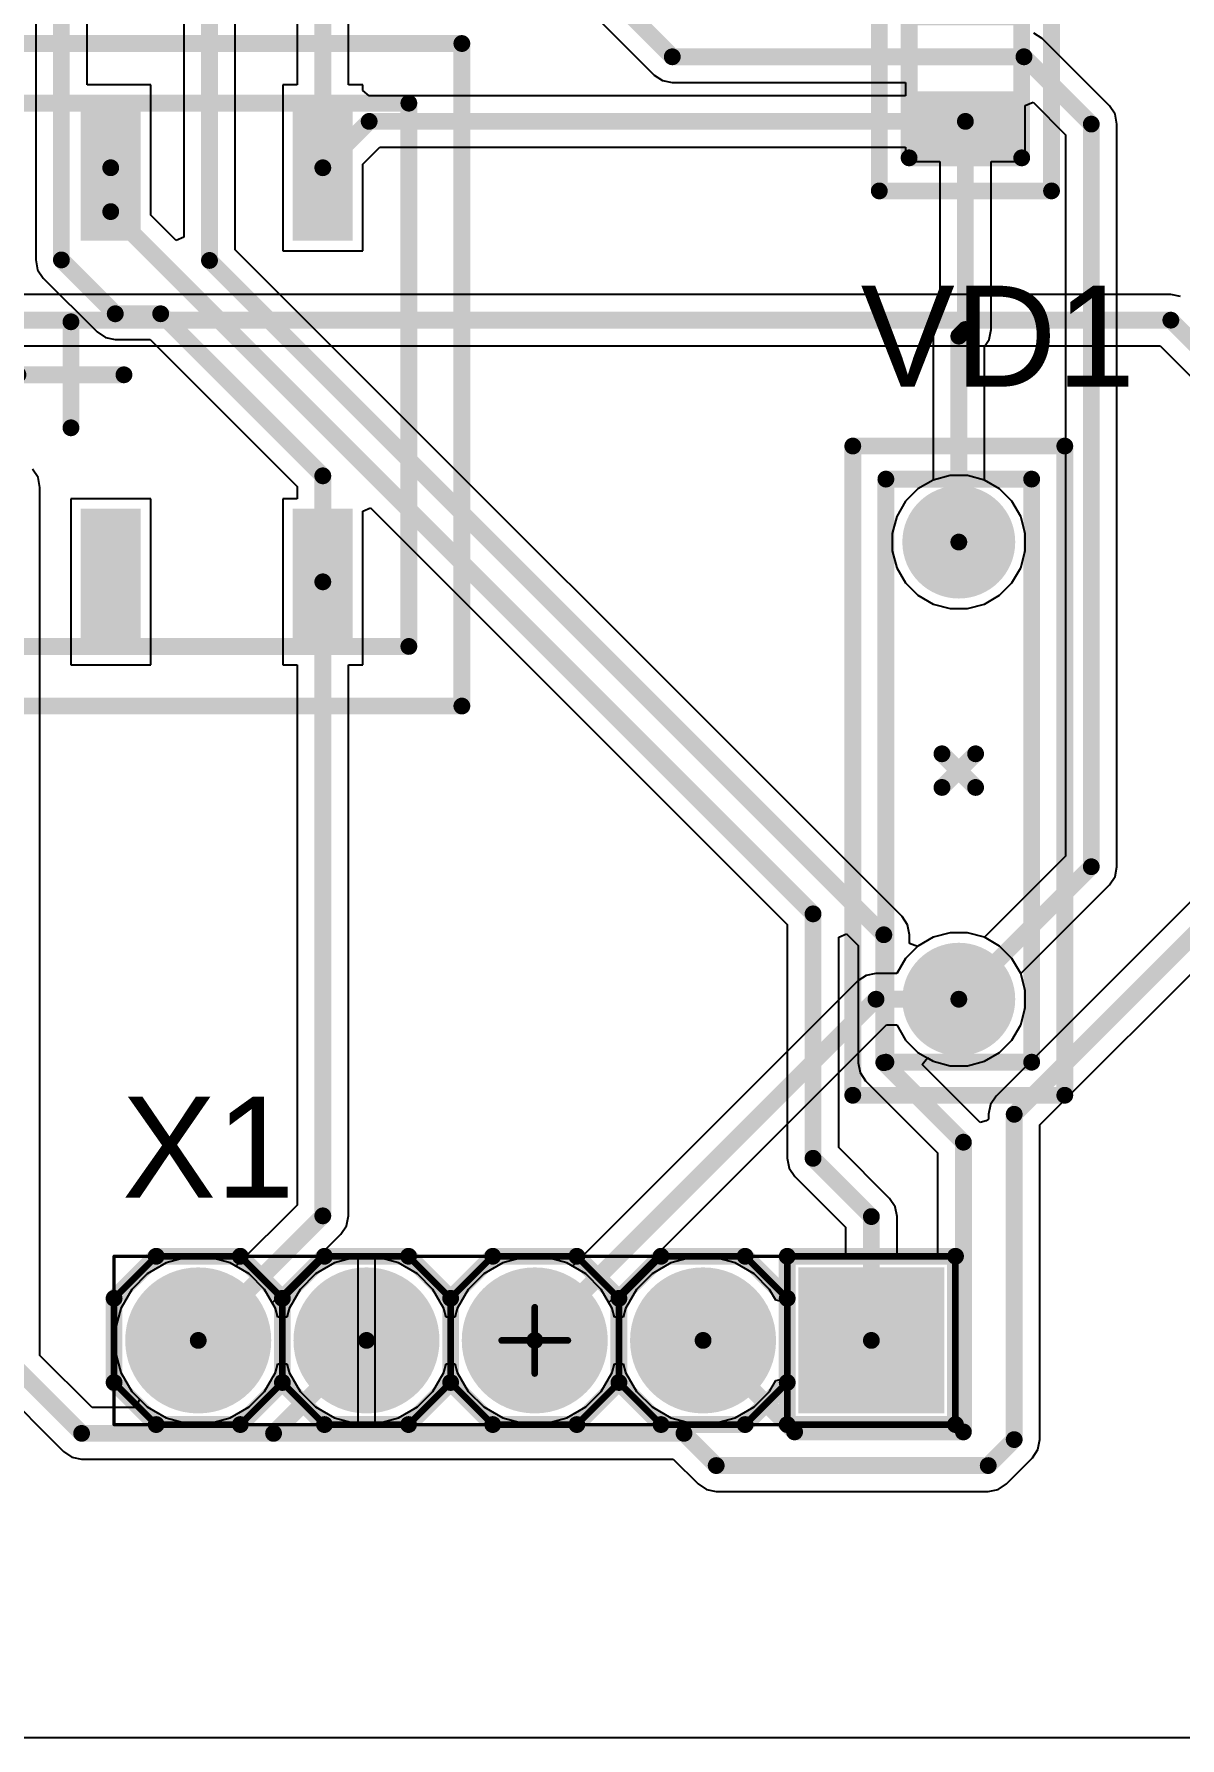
# Model space of a CAD drawing. Header units: millimetres. Extents: x 0 to 53, y 0 to 48.
# Drawn here: x 9.44 to 26.74, y 0 to 25.72 of the extents above; entities that cross this region are included whole.
import ezdxf

# ---------------------------------------------------------------- set-up
doc = ezdxf.new("R2010")
doc.units = ezdxf.units.MM
for name, color, linetype in [('BottomLayer', 5, 'Continuous'), ('BottomSolder', 6, 'Continuous'), ('Mechanical1', 6, 'Continuous'), ('Mechanical15', 56, 'Continuous'), ('MultiLayer', 9, 'Continuous'), ('PadHoleLayer', 156, 'Continuous'), ('TopLayer', 1, 'Continuous'), ('TopOverlay', 2, 'Continuous'), ('TopPaste', 8, 'Continuous'), ('TopSolder', 216, 'Continuous')]:
    doc.layers.add(name, color=color, linetype=linetype)
doc.styles.add('Arial', font='', dxfattribs={"height": 0.2})
doc.styles.get('Arial').set_extended_font_data('Arial')

# ---------------------------------------------------------------- blocks, each defined once
blk = doc.blocks.new('__________5_____1')
at = {"layer": 'BottomLayer'}
blk.add_hatch(color=5, dxfattribs=at).paths.add_polyline_path([(-6.08, 1), (-4.08, 1), (-4.08, -1), (-6.08, -1)])
h = blk.add_hatch(color=5, dxfattribs=at)
edge = h.paths.add_edge_path()
edge.add_arc((-2.54, 0), 1, 0, 360)
h = blk.add_hatch(color=5, dxfattribs=at)
edge = h.paths.add_edge_path()
edge.add_arc((0, 0), 1, 0, 360)
h = blk.add_hatch(color=5, dxfattribs=at)
edge = h.paths.add_edge_path()
edge.add_arc((2.54, 0), 1, 0, 360)
h = blk.add_hatch(color=5, dxfattribs=at)
edge = h.paths.add_edge_path()
edge.add_arc((5.08, 0), 1, 0, 360)
at = {"layer": 'BottomSolder'}
blk.add_hatch(color=6, dxfattribs=at).paths.add_polyline_path([(-6.182, 1.102), (-3.978, 1.102), (-3.978, -1.102), (-6.182, -1.102)])
h = blk.add_hatch(color=6, dxfattribs=at)
edge = h.paths.add_edge_path()
edge.add_arc((-2.54, 0), 1.102, 0, 360)
h = blk.add_hatch(color=6, dxfattribs=at)
edge = h.paths.add_edge_path()
edge.add_arc((0, 0), 1.102, 0, 360)
h = blk.add_hatch(color=6, dxfattribs=at)
edge = h.paths.add_edge_path()
edge.add_arc((2.54, 0), 1.102, 0, 360)
h = blk.add_hatch(color=6, dxfattribs=at)
edge = h.paths.add_edge_path()
edge.add_arc((5.08, 0), 1.102, 0, 360)
at = {"layer": 'MultiLayer'}
blk.add_hatch(color=9, dxfattribs=at).paths.add_polyline_path([(-6.08, 1), (-4.08, 1), (-4.08, -1), (-6.08, -1)])
h = blk.add_hatch(color=9, dxfattribs=at)
edge = h.paths.add_edge_path()
edge.add_arc((-2.54, 0), 1, 0, 360)
h = blk.add_hatch(color=9, dxfattribs=at)
edge = h.paths.add_edge_path()
edge.add_arc((0, 0), 1, 0, 360)
h = blk.add_hatch(color=9, dxfattribs=at)
edge = h.paths.add_edge_path()
edge.add_arc((2.54, 0), 1, 0, 360)
h = blk.add_hatch(color=9, dxfattribs=at)
edge = h.paths.add_edge_path()
edge.add_arc((5.08, 0), 1, 0, 360)
at = {"layer": 'PadHoleLayer'}
h = blk.add_hatch(color=156, dxfattribs=at)
edge = h.paths.add_edge_path()
edge.add_arc((-5.08, 0), 0.55, 0, 360)
h = blk.add_hatch(color=156, dxfattribs=at)
edge = h.paths.add_edge_path()
edge.add_arc((-2.54, 0), 0.55, 0, 360)
h = blk.add_hatch(color=156, dxfattribs=at)
edge = h.paths.add_edge_path()
edge.add_arc((0, 0), 0.55, 0, 360)
h = blk.add_hatch(color=156, dxfattribs=at)
edge = h.paths.add_edge_path()
edge.add_arc((2.54, 0), 0.55, 0, 360)
h = blk.add_hatch(color=156, dxfattribs=at)
edge = h.paths.add_edge_path()
edge.add_arc((5.08, 0), 0.55, 0, 360)
at = {"layer": 'TopLayer'}
blk.add_hatch(color=1, dxfattribs=at).paths.add_polyline_path([(-6.08, 1), (-4.08, 1), (-4.08, -1), (-6.08, -1)])
h = blk.add_hatch(color=1, dxfattribs=at)
edge = h.paths.add_edge_path()
edge.add_arc((-2.54, 0), 1, 0, 360)
h = blk.add_hatch(color=1, dxfattribs=at)
edge = h.paths.add_edge_path()
edge.add_arc((0, 0), 1, 0, 360)
h = blk.add_hatch(color=1, dxfattribs=at)
edge = h.paths.add_edge_path()
edge.add_arc((2.54, 0), 1, 0, 360)
h = blk.add_hatch(color=1, dxfattribs=at)
edge = h.paths.add_edge_path()
edge.add_arc((5.08, 0), 1, 0, 360)
at = {"layer": 'TopSolder'}
blk.add_hatch(color=216, dxfattribs=at).paths.add_polyline_path([(-6.182, 1.102), (-3.978, 1.102), (-3.978, -1.102), (-6.182, -1.102)])
h = blk.add_hatch(color=216, dxfattribs=at)
edge = h.paths.add_edge_path()
edge.add_arc((-2.54, 0), 1.102, 0, 360)
h = blk.add_hatch(color=216, dxfattribs=at)
edge = h.paths.add_edge_path()
edge.add_arc((0, 0), 1.102, 0, 360)
h = blk.add_hatch(color=216, dxfattribs=at)
edge = h.paths.add_edge_path()
edge.add_arc((2.54, 0), 1.102, 0, 360)
h = blk.add_hatch(color=216, dxfattribs=at)
edge = h.paths.add_edge_path()
edge.add_arc((5.08, 0), 1.102, 0, 360)
at = {"layer": 'Mechanical1', "const_width": 0.1}
for points in [[(-6.35, 1.27), (-6.35, -1.27)], [(-3.81, 1.27), (-6.35, 1.27)], [(-3.175, 1.27), (-3.81, 0.635)], [(-3.81, 1.27), (-3.81, -1.27)], [(-1.905, 1.27), (-3.175, 1.27)], [(-1.27, 0.635), (-1.905, 1.27)], [(-0.635, 1.27), (-1.27, 0.635)], [(0.635, 1.27), (-0.635, 1.27)], [(1.27, 0.635), (0.635, 1.27)], [(1.905, 1.27), (1.27, 0.635)], [(3.175, 1.27), (1.905, 1.27)], [(3.81, 0.635), (3.175, 1.27)], [(4.445, 1.27), (3.81, 0.635)], [(5.715, 1.27), (4.445, 1.27)], [(6.35, 0.635), (5.715, 1.27)], [(-1.27, 0.635), (-1.27, -0.635)], [(1.27, 0.635), (1.27, -0.635)], [(3.81, 0.635), (3.81, -0.635)], [(6.35, 0.635), (6.35, -0.635)], [(-3.175, -1.27), (-3.81, -0.635)], [(-1.27, -0.635), (-1.905, -1.27)], [(-0.635, -1.27), (-1.27, -0.635)], [(1.27, -0.635), (0.635, -1.27)], [(1.905, -1.27), (1.27, -0.635)], [(3.81, -0.635), (3.175, -1.27)], [(4.445, -1.27), (3.81, -0.635)], [(6.35, -0.635), (5.715, -1.27)], [(-3.81, -1.27), (-6.35, -1.27)], [(-1.905, -1.27), (-3.175, -1.27)], [(0.635, -1.27), (-0.635, -1.27)], [(3.175, -1.27), (1.905, -1.27)], [(5.715, -1.27), (4.445, -1.27)]]:
    blk.add_lwpolyline(points, dxfattribs=at)
at = {"layer": 'Mechanical1', "const_width": 0.05}
for points in [[(-6.375, 1.27, 1), (-6.325, 1.27, 1)], [(-6.375, 1.27, 1), (-6.325, 1.27, 1)], [(-3.835, 1.27, 1), (-3.785, 1.27, 1)], [(-3.835, 1.27, 1), (-3.785, 1.27, 1)], [(-3.2, 1.27, 1), (-3.15, 1.27, 1)], [(-3.2, 1.27, 1), (-3.15, 1.27, 1)], [(-1.93, 1.27, 1), (-1.88, 1.27, 1)], [(-1.93, 1.27, 1), (-1.88, 1.27, 1)], [(-0.66, 1.27, 1), (-0.61, 1.27, 1)], [(-0.66, 1.27, 1), (-0.61, 1.27, 1)], [(0.61, 1.27, 1), (0.66, 1.27, 1)], [(0.61, 1.27, 1), (0.66, 1.27, 1)], [(1.88, 1.27, 1), (1.93, 1.27, 1)], [(1.88, 1.27, 1), (1.93, 1.27, 1)], [(3.15, 1.27, 1), (3.2, 1.27, 1)], [(3.15, 1.27, 1), (3.2, 1.27, 1)], [(4.42, 1.27, 1), (4.47, 1.27, 1)], [(4.42, 1.27, 1), (4.47, 1.27, 1)], [(5.69, 1.27, 1), (5.74, 1.27, 1)], [(5.69, 1.27, 1), (5.74, 1.27, 1)], [(-3.835, 0.635, 1), (-3.785, 0.635, 1)], [(-1.295, 0.635, 1), (-1.245, 0.635, 1)], [(-1.295, 0.635, 1), (-1.245, 0.635, 1)], [(-1.295, 0.635, 1), (-1.245, 0.635, 1)], [(1.245, 0.635, 1), (1.295, 0.635, 1)], [(1.245, 0.635, 1), (1.295, 0.635, 1)], [(1.245, 0.635, 1), (1.295, 0.635, 1)], [(3.785, 0.635, 1), (3.835, 0.635, 1)], [(3.785, 0.635, 1), (3.835, 0.635, 1)], [(3.785, 0.635, 1), (3.835, 0.635, 1)], [(6.325, 0.635, 1), (6.375, 0.635, 1)], [(6.325, 0.635, 1), (6.375, 0.635, 1)], [(-3.835, -0.635, 1), (-3.785, -0.635, 1)], [(-1.295, -0.635, 1), (-1.245, -0.635, 1)], [(-1.295, -0.635, 1), (-1.245, -0.635, 1)], [(-1.295, -0.635, 1), (-1.245, -0.635, 1)], [(1.245, -0.635, 1), (1.295, -0.635, 1)], [(1.245, -0.635, 1), (1.295, -0.635, 1)], [(1.245, -0.635, 1), (1.295, -0.635, 1)], [(3.785, -0.635, 1), (3.835, -0.635, 1)], [(3.785, -0.635, 1), (3.835, -0.635, 1)], [(3.785, -0.635, 1), (3.835, -0.635, 1)], [(6.325, -0.635, 1), (6.375, -0.635, 1)], [(6.325, -0.635, 1), (6.375, -0.635, 1)], [(-6.375, -1.27, 1), (-6.325, -1.27, 1)], [(-6.375, -1.27, 1), (-6.325, -1.27, 1)], [(-3.835, -1.27, 1), (-3.785, -1.27, 1)], [(-3.835, -1.27, 1), (-3.785, -1.27, 1)], [(-3.2, -1.27, 1), (-3.15, -1.27, 1)], [(-3.2, -1.27, 1), (-3.15, -1.27, 1)], [(-1.93, -1.27, 1), (-1.88, -1.27, 1)], [(-1.93, -1.27, 1), (-1.88, -1.27, 1)], [(-0.66, -1.27, 1), (-0.61, -1.27, 1)], [(-0.66, -1.27, 1), (-0.61, -1.27, 1)], [(0.61, -1.27, 1), (0.66, -1.27, 1)], [(0.61, -1.27, 1), (0.66, -1.27, 1)], [(1.88, -1.27, 1), (1.93, -1.27, 1)], [(1.88, -1.27, 1), (1.93, -1.27, 1)], [(3.15, -1.27, 1), (3.2, -1.27, 1)], [(3.15, -1.27, 1), (3.2, -1.27, 1)], [(4.42, -1.27, 1), (4.47, -1.27, 1)], [(4.42, -1.27, 1), (4.47, -1.27, 1)], [(5.69, -1.27, 1), (5.74, -1.27, 1)], [(5.69, -1.27, 1), (5.74, -1.27, 1)]]:
    blk.add_lwpolyline(points, format="xyb", close=True, dxfattribs=at)
at = {"layer": 'Mechanical15'}
for points, const_width in [([(6.35, 1.27), (-6.35, 1.27)], 0.05), ([(-6.35, 1.27), (-6.35, -1.27)], 0.05), ([(6.35, 1.27), (6.35, -1.27)], 0.05), ([(0, 0.5), (0, -0.5)], 0.1), ([(0.5, 0), (-0.5, 0)], 0.1), ([(6.35, -1.27), (-6.35, -1.27)], 0.05)]:
    blk.add_lwpolyline(points, dxfattribs=dict(at, const_width=const_width))
for points, const_width in [([(-6.363, 1.27, 1), (-6.338, 1.27, 1)], 0.025), ([(-6.363, 1.27, 1), (-6.338, 1.27, 1)], 0.025), ([(6.337, 1.27, 1), (6.362, 1.27, 1)], 0.025), ([(6.337, 1.27, 1), (6.362, 1.27, 1)], 0.025), ([(-0.025, 0.5, 1), (0.025, 0.5, 1)], 0.05), ([(-0.525, 0, 1), (-0.475, 0, 1)], 0.05), ([(0.475, 0, 1), (0.525, 0, 1)], 0.05), ([(-0.025, -0.5, 1), (0.025, -0.5, 1)], 0.05), ([(-6.363, -1.27, 1), (-6.338, -1.27, 1)], 0.025), ([(-6.363, -1.27, 1), (-6.338, -1.27, 1)], 0.025), ([(6.337, -1.27, 1), (6.362, -1.27, 1)], 0.025), ([(6.337, -1.27, 1), (6.362, -1.27, 1)], 0.025)]:
    blk.add_lwpolyline(points, format="xyb", close=True, dxfattribs=dict(at, const_width=const_width))
at = {"layer": 'TopOverlay', "const_width": 0.254}
for points in [[(-3.81, 1.27), (-6.35, 1.27)], [(-6.35, 1.27), (-6.35, -1.27)], [(-3.81, 1.27), (-3.81, -1.27)], [(-3.175, 1.27), (-3.81, 0.635)], [(-1.905, 1.27), (-3.175, 1.27)], [(-1.27, 0.635), (-1.905, 1.27)], [(-0.635, 1.27), (-1.27, 0.635)], [(0.635, 1.27), (-0.635, 1.27)], [(1.27, 0.635), (0.635, 1.27)], [(1.905, 1.27), (1.27, 0.635)], [(3.175, 1.27), (1.905, 1.27)], [(3.81, 0.635), (3.175, 1.27)], [(4.445, 1.27), (3.81, 0.635)], [(5.715, 1.27), (4.445, 1.27)], [(6.35, 0.635), (5.715, 1.27)], [(-1.27, 0.635), (-1.27, -0.635)], [(1.27, 0.635), (1.27, -0.635)], [(3.81, 0.635), (3.81, -0.635)], [(6.35, 0.635), (6.35, -0.635)], [(-3.175, -1.27), (-3.81, -0.635)], [(-1.27, -0.635), (-1.905, -1.27)], [(-0.635, -1.27), (-1.27, -0.635)], [(1.27, -0.635), (0.635, -1.27)], [(1.905, -1.27), (1.27, -0.635)], [(3.81, -0.635), (3.175, -1.27)], [(4.445, -1.27), (3.81, -0.635)], [(6.35, -0.635), (5.715, -1.27)], [(-3.81, -1.27), (-6.35, -1.27)], [(-1.905, -1.27), (-3.175, -1.27)], [(0.635, -1.27), (-0.635, -1.27)], [(3.175, -1.27), (1.905, -1.27)], [(5.715, -1.27), (4.445, -1.27)]]:
    blk.add_lwpolyline(points, dxfattribs=at)
at = {"layer": 'TopOverlay', "const_width": 0.127}
for points in [[(-6.414, 1.27, 1), (-6.287, 1.27, 1)], [(-6.414, 1.27, 1), (-6.287, 1.27, 1)], [(-3.874, 1.27, 1), (-3.747, 1.27, 1)], [(-3.874, 1.27, 1), (-3.747, 1.27, 1)], [(-3.239, 1.27, 1), (-3.112, 1.27, 1)], [(-3.239, 1.27, 1), (-3.112, 1.27, 1)], [(-1.969, 1.27, 1), (-1.842, 1.27, 1)], [(-1.969, 1.27, 1), (-1.842, 1.27, 1)], [(-0.699, 1.27, 1), (-0.572, 1.27, 1)], [(-0.699, 1.27, 1), (-0.572, 1.27, 1)], [(0.571, 1.27, 1), (0.698, 1.27, 1)], [(0.571, 1.27, 1), (0.698, 1.27, 1)], [(1.841, 1.27, 1), (1.968, 1.27, 1)], [(1.841, 1.27, 1), (1.968, 1.27, 1)], [(3.111, 1.27, 1), (3.238, 1.27, 1)], [(3.111, 1.27, 1), (3.238, 1.27, 1)], [(4.381, 1.27, 1), (4.508, 1.27, 1)], [(4.381, 1.27, 1), (4.508, 1.27, 1)], [(5.651, 1.27, 1), (5.778, 1.27, 1)], [(5.651, 1.27, 1), (5.778, 1.27, 1)], [(-3.874, 0.635, 1), (-3.747, 0.635, 1)], [(-1.334, 0.635, 1), (-1.207, 0.635, 1)], [(-1.334, 0.635, 1), (-1.207, 0.635, 1)], [(-1.334, 0.635, 1), (-1.207, 0.635, 1)], [(1.206, 0.635, 1), (1.333, 0.635, 1)], [(1.206, 0.635, 1), (1.333, 0.635, 1)], [(1.206, 0.635, 1), (1.333, 0.635, 1)], [(3.746, 0.635, 1), (3.873, 0.635, 1)], [(3.746, 0.635, 1), (3.873, 0.635, 1)], [(3.746, 0.635, 1), (3.873, 0.635, 1)], [(6.286, 0.635, 1), (6.413, 0.635, 1)], [(6.286, 0.635, 1), (6.413, 0.635, 1)], [(-3.874, -0.635, 1), (-3.747, -0.635, 1)], [(-1.334, -0.635, 1), (-1.207, -0.635, 1)], [(-1.334, -0.635, 1), (-1.207, -0.635, 1)], [(-1.334, -0.635, 1), (-1.207, -0.635, 1)], [(1.206, -0.635, 1), (1.333, -0.635, 1)], [(1.206, -0.635, 1), (1.333, -0.635, 1)], [(1.206, -0.635, 1), (1.333, -0.635, 1)], [(3.746, -0.635, 1), (3.873, -0.635, 1)], [(3.746, -0.635, 1), (3.873, -0.635, 1)], [(3.746, -0.635, 1), (3.873, -0.635, 1)], [(6.286, -0.635, 1), (6.413, -0.635, 1)], [(6.286, -0.635, 1), (6.413, -0.635, 1)], [(-6.414, -1.27, 1), (-6.287, -1.27, 1)], [(-6.414, -1.27, 1), (-6.287, -1.27, 1)], [(-3.874, -1.27, 1), (-3.747, -1.27, 1)], [(-3.874, -1.27, 1), (-3.747, -1.27, 1)], [(-3.239, -1.27, 1), (-3.112, -1.27, 1)], [(-3.239, -1.27, 1), (-3.112, -1.27, 1)], [(-1.969, -1.27, 1), (-1.842, -1.27, 1)], [(-1.969, -1.27, 1), (-1.842, -1.27, 1)], [(-0.699, -1.27, 1), (-0.572, -1.27, 1)], [(-0.699, -1.27, 1), (-0.572, -1.27, 1)], [(0.571, -1.27, 1), (0.698, -1.27, 1)], [(0.571, -1.27, 1), (0.698, -1.27, 1)], [(1.841, -1.27, 1), (1.968, -1.27, 1)], [(1.841, -1.27, 1), (1.968, -1.27, 1)], [(3.111, -1.27, 1), (3.238, -1.27, 1)], [(3.111, -1.27, 1), (3.238, -1.27, 1)], [(4.381, -1.27, 1), (4.508, -1.27, 1)], [(4.381, -1.27, 1), (4.508, -1.27, 1)], [(5.651, -1.27, 1), (5.778, -1.27, 1)], [(5.651, -1.27, 1), (5.778, -1.27, 1)]]:
    blk.add_lwpolyline(points, format="xyb", close=True, dxfattribs=at)
blk = doc.blocks.new('DIODE_DO41_2')
at = {"layer": 'BottomLayer'}
h = blk.add_hatch(color=5, dxfattribs=at)
edge = h.paths.add_edge_path()
edge.add_arc((-3.45, 0), 0.75, 0, 360)
h = blk.add_hatch(color=5, dxfattribs=at)
edge = h.paths.add_edge_path()
edge.add_arc((3.45, 0), 0.75, 0, 360)
at = {"layer": 'BottomSolder'}
h = blk.add_hatch(color=6, dxfattribs=at)
edge = h.paths.add_edge_path()
edge.add_arc((-3.45, 0), 0.852, 0, 360)
h = blk.add_hatch(color=6, dxfattribs=at)
edge = h.paths.add_edge_path()
edge.add_arc((3.45, 0), 0.852, 0, 360)
at = {"layer": 'MultiLayer'}
h = blk.add_hatch(color=9, dxfattribs=at)
edge = h.paths.add_edge_path()
edge.add_arc((-3.45, 0), 0.75, 0, 360)
h = blk.add_hatch(color=9, dxfattribs=at)
edge = h.paths.add_edge_path()
edge.add_arc((3.45, 0), 0.75, 0, 360)
at = {"layer": 'PadHoleLayer'}
h = blk.add_hatch(color=156, dxfattribs=at)
edge = h.paths.add_edge_path()
edge.add_arc((-3.45, 0), 0.4, 0, 360)
h = blk.add_hatch(color=156, dxfattribs=at)
edge = h.paths.add_edge_path()
edge.add_arc((3.45, 0), 0.4, 0, 360)
at = {"layer": 'TopLayer'}
h = blk.add_hatch(color=1, dxfattribs=at)
edge = h.paths.add_edge_path()
edge.add_arc((-3.45, 0), 0.75, 0, 360)
h = blk.add_hatch(color=1, dxfattribs=at)
edge = h.paths.add_edge_path()
edge.add_arc((3.45, 0), 0.75, 0, 360)
at = {"layer": 'TopSolder'}
h = blk.add_hatch(color=216, dxfattribs=at)
edge = h.paths.add_edge_path()
edge.add_arc((-3.45, 0), 0.852, 0, 360)
h = blk.add_hatch(color=216, dxfattribs=at)
edge = h.paths.add_edge_path()
edge.add_arc((3.45, 0), 0.852, 0, 360)
at = {"layer": 'Mechanical1', "const_width": 0.254}
for points in [[(4.4, 1.1), (-4.4, 1.1)], [(-4.4, -1.1), (-4.4, 1.1)], [(4.4, -1.1), (4.4, 1.1)], [(4.4, -1.1), (-4.4, -1.1)]]:
    blk.add_lwpolyline(points, dxfattribs=at)
at = {"layer": 'Mechanical1', "const_width": 0.127}
for points in [[(-4.464, 1.1, 1), (-4.337, 1.1, 1)], [(-4.464, 1.1, 1), (-4.337, 1.1, 1)], [(4.337, 1.1, 1), (4.464, 1.1, 1)], [(4.337, 1.1, 1), (4.464, 1.1, 1)], [(-4.464, -1.1, 1), (-4.337, -1.1, 1)], [(-4.464, -1.1, 1), (-4.337, -1.1, 1)], [(4.337, -1.1, 1), (4.464, -1.1, 1)], [(4.337, -1.1, 1), (4.464, -1.1, 1)]]:
    blk.add_lwpolyline(points, format="xyb", close=True, dxfattribs=at)
at = {"layer": 'Mechanical15', "const_width": 0.254}
for points in [[(4.9, 1.6), (-4.9, 1.6)], [(-4.9, -1.6), (-4.9, 1.6)], [(4.9, -1.6), (4.9, 1.6)], [(0.254, -0.254), (-0.254, 0.254)], [(-0.254, -0.254), (0.254, 0.254)], [(4.9, -1.6), (-4.9, -1.6)]]:
    blk.add_lwpolyline(points, dxfattribs=at)
at = {"layer": 'Mechanical15', "const_width": 0.127}
for points in [[(-4.963, 1.6, 1), (-4.836, 1.6, 1)], [(-4.963, 1.6, 1), (-4.836, 1.6, 1)], [(4.836, 1.6, 1), (4.963, 1.6, 1)], [(4.836, 1.6, 1), (4.963, 1.6, 1)], [(-0.318, 0.254, 1), (-0.191, 0.254, 1)], [(0.19, 0.254, 1), (0.317, 0.254, 1)], [(-0.318, -0.254, 1), (-0.191, -0.254, 1)], [(0.19, -0.254, 1), (0.317, -0.254, 1)], [(-4.963, -1.6, 1), (-4.836, -1.6, 1)], [(-4.963, -1.6, 1), (-4.836, -1.6, 1)], [(4.836, -1.6, 1), (4.963, -1.6, 1)], [(4.836, -1.6, 1), (4.963, -1.6, 1)]]:
    blk.add_lwpolyline(points, format="xyb", close=True, dxfattribs=at)
at = {"layer": 'TopOverlay', "const_width": 0.254}
for points in [[(-4.4, -1.1), (-4.4, 1.1)], [(4.4, 1.1), (-4.4, 1.1)], [(4.4, -1.1), (4.4, 1.1)], [(4.4, -1.1), (-4.4, -1.1)]]:
    blk.add_lwpolyline(points, dxfattribs=at)
at = {"layer": 'TopOverlay', "const_width": 0.127}
for points in [[(-4.464, 1.1, 1), (-4.337, 1.1, 1)], [(-4.464, 1.1, 1), (-4.337, 1.1, 1)], [(4.337, 1.1, 1), (4.464, 1.1, 1)], [(4.337, 1.1, 1), (4.464, 1.1, 1)], [(-4.464, -1.1, 1), (-4.337, -1.1, 1)], [(-4.464, -1.1, 1), (-4.337, -1.1, 1)], [(4.337, -1.1, 1), (4.464, -1.1, 1)], [(4.337, -1.1, 1), (4.464, -1.1, 1)]]:
    blk.add_lwpolyline(points, format="xyb", close=True, dxfattribs=at)
blk = doc.blocks.new('RELAY_IM03GR_5')
at = {"layer": 'TopLayer'}
for points in [[(-4.15, 4.125), (-3.45, 4.125), (-3.45, 2.125), (-4.15, 2.125)], [(-0.95, 4.125), (-0.25, 4.125), (-0.25, 2.125), (-0.95, 2.125)], [(1.25, 4.125), (1.95, 4.125), (1.95, 2.125), (1.25, 2.125)], [(3.45, 4.125), (4.15, 4.125), (4.15, 2.125), (3.45, 2.125)], [(-4.15, -2.125), (-3.45, -2.125), (-3.45, -4.125), (-4.15, -4.125)], [(-0.95, -2.125), (-0.25, -2.125), (-0.25, -4.125), (-0.95, -4.125)], [(1.25, -2.125), (1.95, -2.125), (1.95, -4.125), (1.25, -4.125)], [(3.45, -2.125), (4.15, -2.125), (4.15, -4.125), (3.45, -4.125)]]:
    blk.add_hatch(color=1, dxfattribs=at).paths.add_polyline_path(points)
at = {"layer": 'TopPaste'}
for points in [[(-4.15, 4.125), (-3.45, 4.125), (-3.45, 2.125), (-4.15, 2.125)], [(-0.95, 4.125), (-0.25, 4.125), (-0.25, 2.125), (-0.95, 2.125)], [(1.25, 4.125), (1.95, 4.125), (1.95, 2.125), (1.25, 2.125)], [(3.45, 4.125), (4.15, 4.125), (4.15, 2.125), (3.45, 2.125)], [(-4.15, -2.125), (-3.45, -2.125), (-3.45, -4.125), (-4.15, -4.125)], [(-0.95, -2.125), (-0.25, -2.125), (-0.25, -4.125), (-0.95, -4.125)], [(1.25, -2.125), (1.95, -2.125), (1.95, -4.125), (1.25, -4.125)], [(3.45, -2.125), (4.15, -2.125), (4.15, -4.125), (3.45, -4.125)]]:
    blk.add_hatch(color=8, dxfattribs=at).paths.add_polyline_path(points)
at = {"layer": 'TopSolder'}
for points in [[(-4.252, 4.227), (-3.348, 4.227), (-3.348, 2.023), (-4.252, 2.023)], [(-1.052, 4.227), (-0.148, 4.227), (-0.148, 2.023), (-1.052, 2.023)], [(1.148, 4.227), (2.052, 4.227), (2.052, 2.023), (1.148, 2.023)], [(3.348, 4.227), (4.252, 4.227), (4.252, 2.023), (3.348, 2.023)], [(-4.252, -2.023), (-3.348, -2.023), (-3.348, -4.227), (-4.252, -4.227)], [(-1.052, -2.023), (-0.148, -2.023), (-0.148, -4.227), (-1.052, -4.227)], [(1.148, -2.023), (2.052, -2.023), (2.052, -4.227), (1.148, -4.227)], [(3.348, -2.023), (4.252, -2.023), (4.252, -4.227), (3.348, -4.227)]]:
    blk.add_hatch(color=216, dxfattribs=at).paths.add_polyline_path(points)
at = {"layer": 'Mechanical1', "const_width": 0.254}
for points in [[(-5.1, 4.1), (-5.1, -4.1)], [(5.1, 4.1), (-5.1, 4.1)], [(5.1, 4.1), (5.1, -4.1)], [(5.1, -4.1), (-5.1, -4.1)]]:
    blk.add_lwpolyline(points, dxfattribs=at)
at = {"layer": 'Mechanical1', "const_width": 0.127}
for points in [[(-5.163, 4.1, 1), (-5.036, 4.1, 1)], [(-5.163, 4.1, 1), (-5.036, 4.1, 1)], [(5.036, 4.1, 1), (5.163, 4.1, 1)], [(5.036, 4.1, 1), (5.163, 4.1, 1)], [(-5.163, -4.1, 1), (-5.036, -4.1, 1)], [(-5.163, -4.1, 1), (-5.036, -4.1, 1)], [(5.036, -4.1, 1), (5.163, -4.1, 1)], [(5.036, -4.1, 1), (5.163, -4.1, 1)]]:
    blk.add_lwpolyline(points, format="xyb", close=True, dxfattribs=at)
at = {"layer": 'Mechanical15', "const_width": 0.254}
for points in [[(-5.9, 5), (-5.9, -5)], [(5.9, 5), (-5.9, 5)], [(5.9, 5), (5.9, -5)], [(0, 0.8), (0, -0.8)], [(0.8, 0), (-0.8, 0)], [(5.9, -5), (-5.9, -5)]]:
    blk.add_lwpolyline(points, dxfattribs=at)
at = {"layer": 'Mechanical15', "const_width": 0.127}
for points in [[(-5.963, 5, 1), (-5.836, 5, 1)], [(-5.963, 5, 1), (-5.836, 5, 1)], [(5.836, 5, 1), (5.963, 5, 1)], [(5.836, 5, 1), (5.963, 5, 1)], [(-0.063, 0.8, 1), (0.064, 0.8, 1)], [(-0.863, 0, 1), (-0.736, 0, 1)], [(0.737, 0, 1), (0.864, 0, 1)], [(-0.063, -0.8, 1), (0.064, -0.8, 1)], [(-5.963, -5, 1), (-5.836, -5, 1)], [(-5.963, -5, 1), (-5.836, -5, 1)], [(5.836, -5, 1), (5.963, -5, 1)], [(5.836, -5, 1), (5.963, -5, 1)]]:
    blk.add_lwpolyline(points, format="xyb", close=True, dxfattribs=at)
at = {"layer": 'TopOverlay', "const_width": 0.254}
for points in [[(5.1, 4.1), (-5.1, 4.1)], [(-5.1, 4.1), (-5.1, -4.1)], [(5.1, 4.1), (5.1, -4.1)], [(5.1, -4.1), (-5.1, -4.1)]]:
    blk.add_lwpolyline(points, dxfattribs=at)
at = {"layer": 'TopOverlay', "const_width": 0.127}
for points in [[(-5.163, 4.1, 1), (-5.036, 4.1, 1)], [(-5.163, 4.1, 1), (-5.036, 4.1, 1)], [(5.036, 4.1, 1), (5.163, 4.1, 1)], [(5.036, 4.1, 1), (5.163, 4.1, 1)], [(-5.163, -4.1, 1), (-5.036, -4.1, 1)], [(-5.163, -4.1, 1), (-5.036, -4.1, 1)], [(5.036, -4.1, 1), (5.163, -4.1, 1)], [(5.036, -4.1, 1), (5.163, -4.1, 1)]]:
    blk.add_lwpolyline(points, format="xyb", close=True, dxfattribs=at)
blk = doc.blocks.new('__________0805_8')
at = {"layer": 'TopLayer'}
for points in [[(-1.3, 0.65), (-0.6, 0.65), (-0.6, -0.65), (-1.3, -0.65)], [(0.6, 0.65), (1.3, 0.65), (1.3, -0.65), (0.6, -0.65)]]:
    blk.add_hatch(color=1, dxfattribs=at).paths.add_polyline_path(points)
at = {"layer": 'TopPaste'}
for points in [[(-1.3, 0.65), (-0.6, 0.65), (-0.6, -0.65), (-1.3, -0.65)], [(0.6, 0.65), (1.3, 0.65), (1.3, -0.65), (0.6, -0.65)]]:
    blk.add_hatch(color=8, dxfattribs=at).paths.add_polyline_path(points)
at = {"layer": 'TopSolder'}
for points in [[(-1.402, 0.752), (-0.498, 0.752), (-0.498, -0.752), (-1.402, -0.752)], [(0.498, 0.752), (1.402, 0.752), (1.402, -0.752), (0.498, -0.752)]]:
    blk.add_hatch(color=216, dxfattribs=at).paths.add_polyline_path(points)
at = {"layer": 'Mechanical1', "const_width": 0.254}
for points in [[(-1.5, 0.85), (-1.5, -0.85)], [(-1.5, 0.85), (1.5, 0.85)], [(1.5, 0.85), (1.5, -0.85)], [(-1.5, -0.85), (1.5, -0.85)]]:
    blk.add_lwpolyline(points, dxfattribs=at)
at = {"layer": 'Mechanical1', "const_width": 0.127}
for points in [[(-1.564, 0.85, 1), (-1.437, 0.85, 1)], [(-1.564, 0.85, 1), (-1.437, 0.85, 1)], [(1.436, 0.85, 1), (1.563, 0.85, 1)], [(1.436, 0.85, 1), (1.563, 0.85, 1)], [(-1.564, -0.85, 1), (-1.437, -0.85, 1)], [(-1.564, -0.85, 1), (-1.437, -0.85, 1)], [(1.436, -0.85, 1), (1.563, -0.85, 1)], [(1.436, -0.85, 1), (1.563, -0.85, 1)]]:
    blk.add_lwpolyline(points, format="xyb", close=True, dxfattribs=at)
at = {"layer": 'Mechanical15', "const_width": 0.254}
for points in [[(-2, 1.3), (1.95, 1.3)], [(-2, 1.3), (-2, -1.3)], [(1.95, 1.3), (1.95, -1.3)], [(-2, -1.3), (1.95, -1.3)]]:
    blk.add_lwpolyline(points, dxfattribs=at)
at = {"layer": 'Mechanical15', "const_width": 0.127}
for points in [[(-2.063, 1.3, 1), (-1.936, 1.3, 1)], [(-2.063, 1.3, 1), (-1.936, 1.3, 1)], [(1.887, 1.3, 1), (2.014, 1.3, 1)], [(1.887, 1.3, 1), (2.014, 1.3, 1)], [(-2.063, -1.3, 1), (-1.936, -1.3, 1)], [(-2.063, -1.3, 1), (-1.936, -1.3, 1)], [(1.887, -1.3, 1), (2.014, -1.3, 1)], [(1.887, -1.3, 1), (2.014, -1.3, 1)]]:
    blk.add_lwpolyline(points, format="xyb", close=True, dxfattribs=at)
at = {"layer": 'TopOverlay', "const_width": 0.254}
for points in [[(-1.5, 0.85), (-1.5, -0.85)], [(-1.5, 0.85), (1.5, 0.85)], [(1.5, 0.85), (1.5, -0.85)], [(-1.5, -0.85), (1.5, -0.85)]]:
    blk.add_lwpolyline(points, dxfattribs=at)
at = {"layer": 'TopOverlay', "const_width": 0.127}
for points in [[(-1.564, 0.85, 1), (-1.437, 0.85, 1)], [(-1.564, 0.85, 1), (-1.437, 0.85, 1)], [(1.436, 0.85, 1), (1.563, 0.85, 1)], [(1.436, 0.85, 1), (1.563, 0.85, 1)], [(-1.564, -0.85, 1), (-1.437, -0.85, 1)], [(-1.564, -0.85, 1), (-1.437, -0.85, 1)], [(1.436, -0.85, 1), (1.563, -0.85, 1)], [(1.436, -0.85, 1), (1.563, -0.85, 1)]]:
    blk.add_lwpolyline(points, format="xyb", close=True, dxfattribs=at)

msp = doc.modelspace()

# ---------------------------------------------------------------- linework, layer by layer
at = {"layer": 'BottomLayer'}
for p, q in [((26.6, 21.788), (9.202, 21.788)), ((26.749, 21.759), (26.6, 21.788)), ((9.202, 21.012), (26.439, 21.012)), ((26.439, 21.012), (34.025, 13.425)), ((23.268, 19.054), (23.012, 18.986)), ((23.532, 19.054), (23.268, 19.054)), ((23.788, 18.986), (23.532, 19.054)), ((22.784, 18.853), (22.597, 18.666)), ((23.012, 18.986), (22.784, 18.853)), ((24.016, 18.853), (23.788, 18.986)), ((24.203, 18.666), (24.016, 18.853)), ((22.597, 18.666), (22.464, 18.438)), ((24.336, 18.438), (24.203, 18.666)), ((22.464, 18.438), (22.396, 18.182)), ((24.404, 18.182), (24.336, 18.438)), ((22.396, 18.182), (22.396, 17.918)), ((24.404, 17.918), (24.404, 18.182)), ((22.396, 17.918), (22.464, 17.662)), ((24.336, 17.662), (24.404, 17.918)), ((22.464, 17.662), (22.597, 17.434)), ((24.203, 17.434), (24.336, 17.662)), ((22.597, 17.434), (22.784, 17.247)), ((22.784, 17.247), (23.012, 17.114)), ((23.788, 17.114), (24.016, 17.247)), ((24.016, 17.247), (24.203, 17.434)), ((23.012, 17.114), (23.268, 17.046)), ((23.268, 17.046), (23.532, 17.046)), ((23.532, 17.046), (23.788, 17.114)), ((23.268, 12.154), (23.012, 12.086)), ((23.532, 12.154), (23.268, 12.154)), ((23.788, 12.086), (23.532, 12.154)), ((22.784, 11.953), (22.597, 11.766)), ((23.012, 12.086), (22.784, 11.953)), ((24.016, 11.953), (23.788, 12.086)), ((24.203, 11.766), (24.016, 11.953)), ((22.597, 11.766), (22.465, 11.538)), ((24.336, 11.538), (24.203, 11.766)), ((21.875, 11.425), (17.57, 7.119)), ((22.001, 11.509), (21.875, 11.425)), ((22.15, 11.538), (22.001, 11.509)), ((22.465, 11.538), (22.15, 11.538)), ((24.404, 11.282), (24.336, 11.538)), ((24.404, 11.018), (24.404, 11.282)), ((24.336, 10.762), (24.404, 11.018)), ((18.119, 6.57), (22.311, 10.762)), ((22.311, 10.762), (22.465, 10.762)), ((22.465, 10.762), (22.597, 10.534)), ((24.203, 10.534), (24.336, 10.762)), ((22.597, 10.534), (22.784, 10.347)), ((22.784, 10.347), (23.012, 10.214)), ((23.788, 10.214), (24.016, 10.347)), ((24.016, 10.347), (24.203, 10.534)), ((23.012, 10.214), (23.268, 10.146)), ((23.268, 10.146), (23.532, 10.146)), ((23.532, 10.146), (23.788, 10.214)), ((11.755, 7.254), (11.436, 7.169)), ((12.085, 7.254), (11.755, 7.254)), ((12.404, 7.169), (12.085, 7.254)), ((14.295, 7.254), (13.976, 7.169)), ((14.333, 7.254), (14.295, 7.254)), ((14.333, 6), (14.333, 7.254)), ((14.625, 7.254), (14.587, 7.254)), ((14.587, 7.254), (14.587, 6)), ((14.944, 7.169), (14.625, 7.254)), ((16.835, 7.254), (16.516, 7.169)), ((17.165, 7.254), (16.835, 7.254)), ((17.484, 7.169), (17.165, 7.254)), ((19.375, 7.254), (19.056, 7.169)), ((19.705, 7.254), (19.375, 7.254)), ((20.024, 7.169), (19.705, 7.254)), ((23.334, 7.254), (20.826, 7.254)), ((20.826, 7.254), (20.826, 6.588)), ((23.334, 4.746), (23.334, 7.254)), ((11.15, 7.003), (10.917, 6.77)), ((11.436, 7.169), (11.15, 7.003)), ((12.69, 7.003), (12.404, 7.169)), ((12.923, 6.77), (12.69, 7.003)), ((13.69, 7.003), (13.457, 6.77)), ((13.976, 7.169), (13.69, 7.003)), ((15.23, 7.003), (14.944, 7.169)), ((15.463, 6.77), (15.23, 7.003)), ((16.23, 7.003), (15.997, 6.77)), ((16.516, 7.169), (16.23, 7.003)), ((17.57, 7.119), (17.484, 7.169)), ((18.77, 7.003), (18.537, 6.77)), ((19.056, 7.169), (18.77, 7.003)), ((20.31, 7.003), (20.024, 7.169)), ((20.543, 6.77), (20.31, 7.003)), ((10.917, 6.77), (10.751, 6.484)), ((13.089, 6.484), (12.923, 6.77)), ((13.457, 6.77), (13.291, 6.484)), ((15.629, 6.484), (15.463, 6.77)), ((15.997, 6.77), (15.831, 6.484)), ((18.537, 6.77), (18.371, 6.484)), ((20.638, 6.606), (20.543, 6.77)), ((10.751, 6.484), (10.666, 6.165)), ((13.124, 6.351), (13.089, 6.484)), ((13.291, 6.484), (13.256, 6.351)), ((15.664, 6.351), (15.629, 6.484)), ((15.831, 6.484), (15.796, 6.351)), ((18.169, 6.484), (18.119, 6.57)), ((18.204, 6.351), (18.169, 6.484)), ((18.371, 6.484), (18.336, 6.351)), ((20.804, 6.572), (20.638, 6.606)), ((20.826, 6.588), (20.804, 6.572)), ((13.256, 6.351), (13.124, 6.351)), ((15.796, 6.351), (15.664, 6.351)), ((18.336, 6.351), (18.204, 6.351)), ((10.666, 6.165), (10.666, 5.835)), ((14.333, 4.746), (14.333, 6)), ((14.587, 6), (14.587, 4.746)), ((10.666, 5.835), (10.751, 5.516)), ((10.751, 5.516), (10.917, 5.23)), ((12.923, 5.23), (13.089, 5.516)), ((13.089, 5.516), (13.124, 5.649)), ((13.124, 5.649), (13.256, 5.649)), ((13.256, 5.649), (13.291, 5.516)), ((13.291, 5.516), (13.457, 5.23)), ((15.463, 5.23), (15.629, 5.516)), ((15.629, 5.516), (15.664, 5.649)), ((15.664, 5.649), (15.796, 5.649)), ((15.796, 5.649), (15.831, 5.516)), ((15.831, 5.516), (15.997, 5.23)), ((18.003, 5.23), (18.169, 5.516)), ((18.169, 5.516), (18.204, 5.649)), ((18.204, 5.649), (18.336, 5.649)), ((18.336, 5.649), (18.371, 5.516)), ((18.371, 5.516), (18.537, 5.23)), ((20.638, 5.394), (20.804, 5.428)), ((20.804, 5.428), (20.826, 5.412)), ((20.826, 5.412), (20.826, 4.746)), ((10.917, 5.23), (11.15, 4.997)), ((12.69, 4.997), (12.923, 5.23)), ((13.457, 5.23), (13.69, 4.997)), ((15.23, 4.997), (15.463, 5.23)), ((15.997, 5.23), (16.23, 4.997)), ((17.77, 4.997), (18.003, 5.23)), ((18.537, 5.23), (18.77, 4.997)), ((20.31, 4.997), (20.543, 5.23)), ((20.543, 5.23), (20.638, 5.394)), ((11.15, 4.997), (11.436, 4.831)), ((12.404, 4.831), (12.69, 4.997)), ((13.69, 4.997), (13.976, 4.831)), ((14.944, 4.831), (15.23, 4.997)), ((16.23, 4.997), (16.516, 4.831)), ((17.484, 4.831), (17.77, 4.997)), ((18.77, 4.997), (19.056, 4.831)), ((20.024, 4.831), (20.31, 4.997)), ((11.436, 4.831), (11.755, 4.746)), ((11.755, 4.746), (12.085, 4.746)), ((12.085, 4.746), (12.404, 4.831)), ((13.976, 4.831), (14.295, 4.746)), ((14.295, 4.746), (14.333, 4.746)), ((14.587, 4.746), (14.625, 4.746)), ((14.625, 4.746), (14.944, 4.831)), ((16.516, 4.831), (16.835, 4.746)), ((16.835, 4.746), (17.165, 4.746)), ((17.165, 4.746), (17.484, 4.831)), ((19.056, 4.831), (19.375, 4.746)), ((19.375, 4.746), (19.705, 4.746)), ((19.705, 4.746), (20.024, 4.831)), ((20.826, 4.746), (23.334, 4.746)), ((53, 0), (0, 0))]:
    msp.add_line(p, q, dxfattribs=at)
at = {"layer": 'BottomLayer', "const_width": 0.254}
for points in [[(8.4, 21.4), (26.6, 21.4)], [(26.6, 21.4), (34.3, 13.7)], [(17, 6), (22.15, 11.15)], [(22.15, 11.15), (23.4, 11.15)]]:
    msp.add_lwpolyline(points, dxfattribs=at)
at = {"layer": 'BottomLayer', "const_width": 0.127}
for points in [[(26.537, 21.4, 1), (26.664, 21.4, 1)], [(26.537, 21.4, 1), (26.664, 21.4, 1)], [(22.087, 11.15, 1), (22.214, 11.15, 1)], [(22.087, 11.15, 1), (22.214, 11.15, 1)], [(23.337, 11.15, 1), (23.464, 11.15, 1)], [(16.937, 6, 1), (17.064, 6, 1)]]:
    msp.add_lwpolyline(points, format="xyb", close=True, dxfattribs=at)
at = {"layer": 'TopLayer'}
for p, q in [((9.467, 39.131), (9.467, 22.309)), ((11.702, 33.519), (11.702, 22.651)), ((12.479, 22.462), (12.479, 33.68)), ((10.244, 24.954), (10.244, 30.246)), ((13.655, 30.246), (18.801, 25.1)), ((13.412, 27.042), (13.412, 24.954)), ((14.188, 24.954), (14.188, 27.203)), ((24.659, 25.649), (24.533, 25.733)), ((25.675, 24.633), (24.659, 25.649)), ((11.204, 24.954), (10.244, 24.954)), ((11.204, 22.983), (11.204, 24.954)), ((13.412, 24.954), (13.196, 24.954)), ((13.196, 24.954), (13.196, 22.446)), ((14.404, 24.954), (14.188, 24.954)), ((14.404, 24.867), (14.404, 24.954)), ((18.801, 25.1), (18.927, 25.016)), ((18.927, 25.016), (19.075, 24.986)), ((19.075, 24.986), (22.596, 24.986)), ((22.596, 24.986), (22.596, 24.788)), ((14.5, 24.788), (14.404, 24.867)), ((22.596, 24.788), (14.5, 24.788)), ((24.404, 24.639), (24.521, 24.688)), ((24.404, 23.796), (24.404, 24.639)), ((24.521, 24.688), (25.012, 24.198)), ((25.759, 24.507), (25.675, 24.633)), ((25.788, 24.359), (25.759, 24.507)), ((25.012, 24.198), (25.012, 13.311)), ((25.788, 13.15), (25.788, 24.359)), ((14.404, 23.755), (14.661, 24.012)), ((14.661, 24.012), (22.596, 24.012)), ((22.596, 24.012), (22.596, 23.796)), ((14.404, 22.446), (14.404, 23.755)), ((22.596, 23.796), (23.112, 23.796)), ((23.112, 23.796), (23.112, 21.412)), ((23.888, 21.258), (23.888, 23.796)), ((23.888, 23.796), (24.404, 23.796)), ((11.585, 22.603), (11.204, 22.983)), ((11.702, 22.651), (11.585, 22.603)), ((22.544, 12.397), (12.479, 22.462)), ((13.196, 22.446), (14.404, 22.446)), ((9.467, 22.309), (9.496, 22.16)), ((9.496, 22.16), (9.581, 22.034)), ((9.581, 22.034), (10.393, 21.222)), ((23.112, 21.412), (23.041, 21.307)), ((10.393, 21.222), (10.519, 21.137)), ((10.519, 21.137), (10.668, 21.108)), ((10.668, 21.108), (11.193, 21.108)), ((11.193, 21.108), (13.412, 18.889)), ((23.041, 21.307), (23.012, 21.158)), ((23.012, 21.158), (23.012, 18.985)), ((23.788, 21.004), (23.859, 21.11)), ((23.859, 21.11), (23.888, 21.258)), ((23.788, 18.985), (23.788, 21.004)), ((9.503, 19.023), (9.419, 19.149)), ((9.532, 18.875), (9.503, 19.023)), ((9.532, 5.774), (9.532, 18.875)), ((13.412, 18.889), (13.412, 18.704)), ((22.784, 18.853), (22.597, 18.666)), ((23.012, 18.985), (22.784, 18.853)), ((24.016, 18.853), (23.788, 18.985)), ((24.203, 18.666), (24.016, 18.853)), ((11.204, 18.704), (9.996, 18.704)), ((9.996, 18.704), (9.996, 16.196)), ((11.204, 16.196), (11.204, 18.704)), ((13.412, 18.704), (13.196, 18.704)), ((13.196, 18.704), (13.196, 16.196)), ((14.404, 18.518), (14.521, 18.567)), ((14.404, 16.196), (14.404, 18.518)), ((14.521, 18.567), (20.812, 12.277)), ((22.597, 18.666), (22.464, 18.438)), ((24.336, 18.438), (24.203, 18.666)), ((22.464, 18.438), (22.396, 18.182)), ((24.404, 18.182), (24.336, 18.438)), ((22.396, 18.182), (22.396, 17.918)), ((24.404, 17.918), (24.404, 18.182)), ((22.396, 17.918), (22.464, 17.662)), ((24.336, 17.662), (24.404, 17.918)), ((22.464, 17.662), (22.597, 17.434)), ((24.203, 17.434), (24.336, 17.662)), ((22.597, 17.434), (22.784, 17.247)), ((22.784, 17.247), (23.012, 17.114)), ((23.788, 17.114), (24.016, 17.247)), ((24.016, 17.247), (24.203, 17.434)), ((23.012, 17.114), (23.268, 17.046)), ((23.268, 17.046), (23.532, 17.046)), ((23.532, 17.046), (23.788, 17.114)), ((9.996, 16.196), (11.204, 16.196)), ((13.196, 16.196), (13.412, 16.196)), ((13.412, 16.196), (13.412, 8.041)), ((14.188, 7.88), (14.188, 16.196)), ((14.188, 16.196), (14.404, 16.196)), ((29.524, 15.25), (23.962, 9.687)), ((24.625, 9.252), (29.479, 14.106)), ((25.012, 13.311), (23.786, 12.086)), ((25.759, 13.001), (25.788, 13.15)), ((24.336, 11.536), (25.675, 12.875)), ((25.675, 12.875), (25.759, 13.001)), ((22.628, 12.271), (22.544, 12.397)), ((20.812, 12.277), (20.812, 8.749)), ((21.588, 12.088), (21.706, 12.136)), ((21.588, 8.91), (21.588, 12.088)), ((21.706, 12.136), (21.881, 11.962)), ((22.657, 12.123), (22.628, 12.271)), ((22.657, 11.993), (22.657, 12.123)), ((23.268, 12.154), (23.012, 12.086)), ((23.532, 12.154), (23.268, 12.154)), ((23.786, 12.086), (23.532, 12.154)), ((21.881, 11.962), (21.881, 10.192)), ((22.775, 11.945), (22.657, 11.993)), ((22.784, 11.953), (22.775, 11.945)), ((23.012, 12.086), (22.784, 11.953)), ((24.404, 11.282), (24.336, 11.536)), ((24.404, 11.018), (24.404, 11.282)), ((24.336, 10.762), (24.404, 11.018)), ((24.203, 10.534), (24.336, 10.762)), ((23.788, 10.214), (24.016, 10.347)), ((24.016, 10.347), (24.203, 10.534)), ((21.881, 10.192), (21.91, 10.044)), ((21.91, 10.044), (21.994, 9.918)), ((22.848, 10.163), (22.926, 10.265)), ((23.721, 9.29), (22.848, 10.163)), ((22.926, 10.265), (23.012, 10.214)), ((23.012, 10.214), (23.268, 10.146)), ((23.268, 10.146), (23.532, 10.146)), ((23.532, 10.146), (23.788, 10.214)), ((21.994, 9.918), (23.081, 8.831)), ((23.877, 9.561), (23.848, 9.413)), ((23.962, 9.687), (23.877, 9.561)), ((23.813, 9.314), (23.721, 9.29)), ((23.848, 9.338), (23.813, 9.314)), ((23.848, 9.413), (23.848, 9.338)), ((24.625, 4.503), (24.625, 9.252)), ((20.812, 8.749), (20.841, 8.6)), ((22.355, 8.144), (21.588, 8.91)), ((23.081, 8.831), (23.081, 7.254)), ((20.841, 8.6), (20.925, 8.474)), ((20.925, 8.474), (21.692, 7.708)), ((13.412, 8.041), (12.49, 7.119)), ((22.439, 8.018), (22.355, 8.144)), ((22.468, 7.869), (22.439, 8.018)), ((14.075, 7.605), (14.159, 7.731)), ((14.159, 7.731), (14.188, 7.88)), ((22.468, 7.254), (22.468, 7.869)), ((13.039, 6.57), (14.075, 7.605)), ((21.692, 7.708), (21.692, 7.254)), ((11.755, 7.254), (11.436, 7.169)), ((12.085, 7.254), (11.755, 7.254)), ((12.404, 7.169), (12.085, 7.254)), ((14.295, 7.254), (13.976, 7.169)), ((14.333, 7.254), (14.295, 7.254)), ((14.333, 6), (14.333, 7.254)), ((14.625, 7.254), (14.587, 7.254)), ((14.587, 7.254), (14.587, 6)), ((14.944, 7.169), (14.625, 7.254)), ((16.835, 7.254), (16.516, 7.169)), ((17.165, 7.254), (16.835, 7.254)), ((17.484, 7.169), (17.165, 7.254)), ((19.375, 7.254), (19.056, 7.169)), ((19.705, 7.254), (19.375, 7.254)), ((20.024, 7.169), (19.705, 7.254)), ((21.692, 7.254), (20.826, 7.254)), ((20.826, 7.254), (20.826, 6.588)), ((23.081, 7.254), (22.468, 7.254)), ((11.15, 7.003), (10.917, 6.77)), ((11.436, 7.169), (11.15, 7.003)), ((12.49, 7.119), (12.404, 7.169)), ((13.69, 7.003), (13.457, 6.77)), ((13.976, 7.169), (13.69, 7.003)), ((15.23, 7.003), (14.944, 7.169)), ((15.463, 6.77), (15.23, 7.003)), ((16.23, 7.003), (15.997, 6.77)), ((16.516, 7.169), (16.23, 7.003)), ((17.77, 7.003), (17.484, 7.169)), ((18.003, 6.77), (17.77, 7.003)), ((18.77, 7.003), (18.537, 6.77)), ((19.056, 7.169), (18.77, 7.003)), ((20.31, 7.003), (20.024, 7.169)), ((20.543, 6.77), (20.31, 7.003)), ((10.917, 6.77), (10.751, 6.484)), ((13.457, 6.77), (13.291, 6.484)), ((15.629, 6.484), (15.463, 6.77)), ((15.997, 6.77), (15.831, 6.484)), ((18.169, 6.484), (18.003, 6.77)), ((18.537, 6.77), (18.371, 6.484)), ((20.638, 6.606), (20.543, 6.77)), ((10.751, 6.484), (10.666, 6.165)), ((13.089, 6.484), (13.039, 6.57)), ((13.124, 6.351), (13.089, 6.484)), ((13.291, 6.484), (13.256, 6.351)), ((15.664, 6.351), (15.629, 6.484)), ((15.831, 6.484), (15.796, 6.351)), ((18.204, 6.351), (18.169, 6.484)), ((18.371, 6.484), (18.336, 6.351)), ((20.804, 6.572), (20.638, 6.606)), ((20.826, 6.588), (20.804, 6.572)), ((13.256, 6.351), (13.124, 6.351)), ((15.796, 6.351), (15.664, 6.351)), ((18.336, 6.351), (18.204, 6.351)), ((10.666, 6.165), (10.666, 5.835)), ((14.587, 6), (14.333, 6)), ((10.321, 4.986), (9.532, 5.774)), ((10.666, 5.835), (10.751, 5.516)), ((10.751, 5.516), (10.917, 5.23)), ((8.869, 5.339), (9.885, 4.323)), ((10.917, 5.23), (11.034, 5.113)), ((10.981, 4.986), (10.321, 4.986)), ((11.034, 5.113), (10.981, 4.986)), ((24.595, 4.354), (24.625, 4.503)), ((9.885, 4.323), (10.011, 4.239)), ((10.011, 4.239), (10.16, 4.209)), ((10.16, 4.209), (19.091, 4.209)), ((19.091, 4.209), (19.464, 3.836)), ((24.119, 3.836), (24.511, 4.228)), ((24.511, 4.228), (24.595, 4.354)), ((19.464, 3.836), (19.59, 3.752)), ((19.59, 3.752), (19.738, 3.722)), ((19.738, 3.722), (23.845, 3.722)), ((23.845, 3.722), (23.993, 3.752)), ((23.993, 3.752), (24.119, 3.836)), ((53, 0), (0, 0))]:
    msp.add_line(p, q, dxfattribs=at)
at = {"layer": 'TopLayer', "const_width": 0.254}
for points in [[(9.855, 22.309), (9.855, 39.131)], [(12.09, 22.301), (12.09, 33.68)], [(13.8, 30.65), (19.075, 25.375)], [(13.8, 23.7), (13.8, 27.203)], [(19.075, 25.375), (24.384, 25.375)], [(24.384, 25.375), (25.4, 24.359)], [(13.8, 23.7), (14.5, 24.4)], [(14.5, 24.4), (23.5, 24.4)], [(23.5, 21.258), (23.5, 24.4)], [(25.4, 13.15), (25.4, 24.359)], [(10.6, 23.038), (10.6, 23.7)], [(10.6, 23.038), (21.2, 12.438)], [(9.855, 22.309), (10.668, 21.496)], [(12.09, 22.301), (22.269, 12.123)], [(10.668, 21.496), (11.354, 21.496)], [(11.354, 21.496), (13.8, 19.05)], [(23.4, 21.158), (23.5, 21.258)], [(23.4, 18.05), (23.4, 21.158)], [(13.8, 17.45), (13.8, 19.05)], [(13.8, 7.88), (13.8, 17.45)], [(24.236, 9.413), (30.074, 15.25)], [(23.4, 11.15), (25.4, 13.15)], [(21.2, 8.749), (21.2, 12.438)], [(22.269, 10.192), (22.269, 12.123)], [(22.269, 10.192), (23.47, 8.992)], [(24.236, 4.503), (24.236, 9.413)], [(23.47, 4.619), (23.47, 8.992)], [(21.2, 8.749), (22.08, 7.869)], [(11.92, 6), (13.8, 7.88)], [(22.08, 6), (22.08, 7.869)], [(13.057, 4.597), (14.46, 6)], [(19.54, 6), (20.921, 4.619)], [(9.144, 5.613), (10.16, 4.597)], [(10.16, 4.597), (13.057, 4.597)], [(13.057, 4.597), (19.252, 4.597)], [(19.252, 4.597), (19.738, 4.111)], [(20.921, 4.619), (23.47, 4.619)], [(23.845, 4.111), (24.236, 4.503)], [(19.738, 4.111), (23.845, 4.111)]]:
    msp.add_lwpolyline(points, dxfattribs=at)
at = {"layer": 'TopLayer', "const_width": 0.127}
for points in [[(19.012, 25.375, 1), (19.139, 25.375, 1)], [(19.012, 25.375, 1), (19.139, 25.375, 1)], [(24.32, 25.375, 1), (24.448, 25.375, 1)], [(24.32, 25.375, 1), (24.448, 25.375, 1)], [(14.437, 24.4, 1), (14.564, 24.4, 1)], [(14.437, 24.4, 1), (14.564, 24.4, 1)], [(23.436, 24.4, 1), (23.563, 24.4, 1)], [(23.436, 24.4, 1), (23.563, 24.4, 1)], [(25.337, 24.359, 1), (25.463, 24.359, 1)], [(25.337, 24.359, 1), (25.463, 24.359, 1)], [(10.536, 23.7, 1), (10.663, 23.7, 1)], [(13.737, 23.7, 1), (13.864, 23.7, 1)], [(13.737, 23.7, 1), (13.864, 23.7, 1)], [(10.536, 23.038, 1), (10.663, 23.038, 1)], [(10.536, 23.038, 1), (10.663, 23.038, 1)], [(9.792, 22.309, 1), (9.919, 22.309, 1)], [(9.792, 22.309, 1), (9.919, 22.309, 1)], [(12.027, 22.301, 1), (12.154, 22.301, 1)], [(12.027, 22.301, 1), (12.154, 22.301, 1)], [(10.604, 21.496, 1), (10.732, 21.496, 1)], [(10.604, 21.496, 1), (10.732, 21.496, 1)], [(11.29, 21.496, 1), (11.417, 21.496, 1)], [(11.29, 21.496, 1), (11.417, 21.496, 1)], [(23.436, 21.258, 1), (23.563, 21.258, 1)], [(23.436, 21.258, 1), (23.563, 21.258, 1)], [(23.337, 21.158, 1), (23.464, 21.158, 1)], [(23.337, 21.158, 1), (23.464, 21.158, 1)], [(13.737, 19.05, 1), (13.864, 19.05, 1)], [(13.737, 19.05, 1), (13.864, 19.05, 1)], [(23.337, 18.05, 1), (23.464, 18.05, 1)], [(13.737, 17.45, 1), (13.864, 17.45, 1)], [(13.737, 17.45, 1), (13.864, 17.45, 1)], [(25.337, 13.15, 1), (25.463, 13.15, 1)], [(25.337, 13.15, 1), (25.463, 13.15, 1)], [(21.137, 12.438, 1), (21.264, 12.438, 1)], [(21.137, 12.438, 1), (21.264, 12.438, 1)], [(22.205, 12.123, 1), (22.332, 12.123, 1)], [(22.205, 12.123, 1), (22.332, 12.123, 1)], [(23.337, 11.15, 1), (23.464, 11.15, 1)], [(22.205, 10.192, 1), (22.332, 10.192, 1)], [(22.205, 10.192, 1), (22.332, 10.192, 1)], [(24.173, 9.413, 1), (24.3, 9.413, 1)], [(24.173, 9.413, 1), (24.3, 9.413, 1)], [(23.406, 8.992, 1), (23.533, 8.992, 1)], [(23.406, 8.992, 1), (23.533, 8.992, 1)], [(21.137, 8.749, 1), (21.264, 8.749, 1)], [(21.137, 8.749, 1), (21.264, 8.749, 1)], [(13.737, 7.88, 1), (13.864, 7.88, 1)], [(13.737, 7.88, 1), (13.864, 7.88, 1)], [(22.017, 7.869, 1), (22.144, 7.869, 1)], [(22.017, 7.869, 1), (22.144, 7.869, 1)], [(11.857, 6, 1), (11.984, 6, 1)], [(14.397, 6, 1), (14.524, 6, 1)], [(19.477, 6, 1), (19.604, 6, 1)], [(22.017, 6, 1), (22.144, 6, 1)], [(10.097, 4.597, 1), (10.223, 4.597, 1)], [(10.097, 4.597, 1), (10.223, 4.597, 1)], [(12.994, 4.597, 1), (13.121, 4.597, 1)], [(12.994, 4.597, 1), (13.121, 4.597, 1)], [(12.994, 4.597, 1), (13.121, 4.597, 1)], [(19.189, 4.597, 1), (19.316, 4.597, 1)], [(19.189, 4.597, 1), (19.316, 4.597, 1)], [(20.858, 4.619, 1), (20.985, 4.619, 1)], [(20.858, 4.619, 1), (20.985, 4.619, 1)], [(23.406, 4.619, 1), (23.533, 4.619, 1)], [(23.406, 4.619, 1), (23.533, 4.619, 1)], [(24.173, 4.503, 1), (24.3, 4.503, 1)], [(24.173, 4.503, 1), (24.3, 4.503, 1)], [(19.675, 4.111, 1), (19.802, 4.111, 1)], [(19.675, 4.111, 1), (19.802, 4.111, 1)], [(23.781, 4.111, 1), (23.908, 4.111, 1)], [(23.781, 4.111, 1), (23.908, 4.111, 1)]]:
    msp.add_lwpolyline(points, format="xyb", close=True, dxfattribs=at)

# ---------------------------------------------------------------- block references
for name, p, rotation in [('__________0805_8', (23.5, 25.35), 90), ('RELAY_IM03GR_5', (10, 20.575), 180), ('DIODE_DO41_2', (23.4, 14.6), 270), ('__________5_____1', (17, 6), 180)]:
    msp.add_blockref(name, p, dxfattribs=dict(rotation=rotation))

# ---------------------------------------------------------------- texts
at = {"layer": 'TopOverlay', "style": 'Arial'}
for s, p in [('VD1', (21.92, 20.396)), ('X1', (10.77, 8.153))]:
    msp.add_text(s, height=1.524, dxfattribs=at).set_placement(p)

doc.saveas('drawing.dxf')
